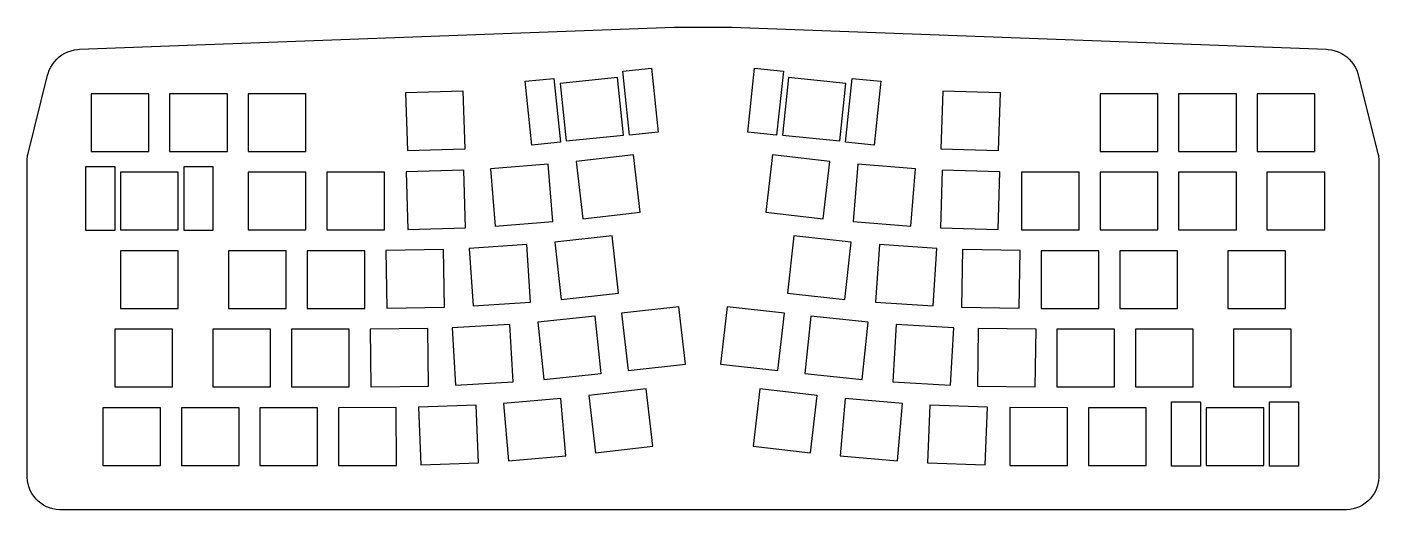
# Model space of a CAD drawing. Header units: millimetres. Extents: x -14 to 314, y -8 to 109.
import ezdxf

# ---------------------------------------------------------------- set-up
doc = ezdxf.new("R2010")
doc.units = ezdxf.units.MM
for name, color, linetype in [('PLATE_OUTLINE', 7, 'Continuous'), ('STAB_CLEARANCE', 1, 'Continuous'), ('SWITCH_CUTOUTS', 3, 'Continuous')]:
    doc.layers.add(name, color=color, linetype=linetype)

msp = doc.modelspace()

# ---------------------------------------------------------------- linework, layer by layer
at = {"layer": 'PLATE_OUTLINE'}
msp.add_lwpolyline([(-13.98, 76.16), (-13.96, 76.68), (-13.96, 76.69), (-13.83, 77.72), (-13.83, 77.74), (-13.72, 78.25), (-8.98, 97.22), (-8.86, 97.63), (-8.86, 97.64), (-8.58, 98.42), (-8.23, 99.16), (-7.81, 99.86), (-7.32, 100.51), (-6.77, 101.12), (-6.16, 101.66), (-5.5, 102.15), (-4.79, 102.56), (-4.05, 102.91), (-3.28, 103.18), (-2.48, 103.37), (-1.66, 103.48), (-1.65, 103.48), (-1.23, 103.51), (143.05, 108.91), (143.21, 108.91), (143.22, 108.91), (143.38, 108.92), (156.65, 108.92), (156.81, 108.92), (156.83, 108.92), (156.99, 108.91), (301.26, 103.51), (301.69, 103.48), (301.69, 103.48), (302.52, 103.37), (303.31, 103.18), (304.09, 102.91), (304.83, 102.56), (305.53, 102.15), (306.19, 101.66), (306.8, 101.12), (307.36, 100.51), (307.85, 99.86), (308.27, 99.16), (308.62, 98.42), (308.9, 97.64), (308.9, 97.63), (309.01, 97.22), (313.76, 78.25), (313.87, 77.74), (313.87, 77.72), (314, 76.69), (314, 76.68), (314.02, 76.16), (314.02, 0.03), (314.01, -0.38), (314, -0.39), (313.92, -1.21), (313.77, -2.01), (313.53, -2.78), (313.22, -3.53), (312.84, -4.25), (312.39, -4.92), (311.87, -5.55), (311.3, -6.12), (310.67, -6.64), (310, -7.09), (309.28, -7.47), (308.53, -7.78), (307.76, -8.01), (306.96, -8.17), (306.14, -8.25), (306.14, -8.25), (305.72, -8.26), (-5.68, -8.26), (-6.1, -8.25), (-6.11, -8.25), (-6.93, -8.17), (-7.72, -8.01), (-8.5, -7.78), (-9.25, -7.47), (-9.96, -7.09), (-10.64, -6.64), (-11.26, -6.12), (-11.84, -5.55), (-12.35, -4.92), (-12.8, -4.25), (-13.18, -3.53), (-13.49, -2.78), (-13.73, -2.01), (-13.89, -1.21), (-13.97, -0.39), (-13.97, -0.38), (-13.98, 0.03), (-13.98, 76.16)], close=True, dxfattribs=at)
at = {"layer": 'STAB_CLEARANCE'}
for points in [[(137.49, 98.94), (139.11, 83.43), (132.15, 82.7), (130.53, 98.22), (137.49, 98.94)], [(169.51, 98.22), (167.89, 82.7), (160.93, 83.43), (162.55, 98.95), (169.51, 98.22)], [(113.81, 96.47), (115.43, 80.96), (108.46, 80.23), (106.84, 95.75), (113.81, 96.47)], [(193.19, 95.75), (191.57, 80.23), (184.61, 80.96), (186.23, 96.47), (193.19, 95.75)], [(7.31, 75.11), (7.31, 59.51), (0.31, 59.51), (0.31, 75.11), (7.31, 75.11)], [(31.12, 75.11), (31.12, 59.51), (24.12, 59.51), (24.12, 75.11), (31.12, 75.11)], [(270.68, 17.96), (270.68, 2.36), (263.68, 2.36), (263.68, 17.96), (270.68, 17.96)], [(294.49, 17.96), (294.49, 2.36), (287.49, 2.36), (287.49, 17.96), (294.49, 17.96)]]:
    msp.add_lwpolyline(points, close=True, dxfattribs=at)
at = {"layer": 'SWITCH_CUTOUTS'}
for points in [[(130.73, 82.72), (129.28, 96.64), (115.35, 95.19), (116.81, 81.27), (130.73, 82.72)], [(183.23, 81.27), (184.68, 95.19), (170.76, 96.65), (169.31, 82.72), (183.23, 81.27)], [(15.57, 78.73), (15.57, 92.73), (1.57, 92.73), (1.57, 78.73), (15.57, 78.73)], [(34.62, 78.73), (34.62, 92.73), (20.62, 92.73), (20.62, 78.73), (34.62, 78.73)], [(53.67, 78.73), (53.67, 92.73), (39.67, 92.73), (39.67, 78.73), (53.67, 78.73)], [(92.28, 79.38), (91.84, 93.38), (77.85, 92.94), (78.29, 78.95), (92.28, 79.38)], [(221.75, 78.95), (222.19, 92.94), (208.19, 93.38), (207.76, 79.38), (221.75, 78.95)], [(260.37, 78.73), (260.37, 92.73), (246.37, 92.73), (246.37, 78.73), (260.37, 78.73)], [(279.42, 78.73), (279.42, 92.73), (265.42, 92.73), (265.42, 78.73), (279.42, 78.73)], [(298.47, 78.73), (298.47, 92.73), (284.47, 92.73), (284.47, 78.73), (298.47, 78.73)], [(113.55, 61.7), (112.43, 75.65), (98.48, 74.54), (99.6, 60.58), (113.55, 61.7)], [(134.76, 63.99), (133.18, 77.9), (119.27, 76.32), (120.85, 62.41), (134.76, 63.99)], [(179.19, 62.41), (180.77, 76.32), (166.86, 77.9), (165.28, 63.99), (179.19, 62.41)], [(200.44, 60.58), (201.56, 74.54), (187.61, 75.65), (186.49, 61.7), (200.44, 60.58)], [(22.72, 59.67), (22.72, 73.67), (8.72, 73.67), (8.72, 59.67), (22.72, 59.67)], [(53.67, 59.67), (53.67, 73.67), (39.67, 73.67), (39.67, 59.67), (53.67, 59.67)], [(72.73, 59.68), (72.73, 73.68), (58.73, 73.68), (58.73, 59.68), (72.73, 59.68)], [(92.41, 60.2), (91.98, 74.19), (77.98, 73.76), (78.42, 59.77), (92.41, 60.2)], [(221.62, 59.77), (222.05, 73.76), (208.06, 74.19), (207.63, 60.2), (221.62, 59.77)], [(241.3, 59.68), (241.31, 73.68), (227.31, 73.68), (227.3, 59.68), (241.3, 59.68)], [(260.37, 59.67), (260.37, 73.67), (246.37, 73.67), (246.37, 59.67), (260.37, 59.67)], [(279.42, 59.67), (279.42, 73.67), (265.42, 73.67), (265.42, 59.67), (279.42, 59.67)], [(300.85, 59.67), (300.85, 73.67), (286.85, 73.67), (286.85, 59.67), (300.85, 59.67)], [(108.19, 42.17), (107.24, 56.14), (93.27, 55.19), (94.22, 41.23), (108.19, 42.17)], [(129.54, 44.35), (128.01, 58.27), (114.1, 56.74), (115.62, 42.82), (129.54, 44.35)], [(184.41, 42.82), (185.94, 56.74), (172.03, 58.27), (170.5, 44.35), (184.41, 42.82)], [(205.82, 41.23), (206.76, 55.19), (192.8, 56.14), (191.85, 42.17), (205.82, 41.23)], [(22.72, 40.62), (22.72, 54.62), (8.72, 54.62), (8.72, 40.62), (22.72, 40.62)], [(48.91, 40.62), (48.91, 54.62), (34.91, 54.62), (34.91, 40.62), (48.91, 40.62)], [(67.96, 40.62), (67.96, 54.62), (53.96, 54.62), (53.96, 40.62), (67.96, 40.62)], [(87.33, 40.94), (87.06, 54.94), (73.06, 54.67), (73.33, 40.67), (87.33, 40.94)], [(226.71, 40.67), (226.98, 54.67), (212.98, 54.94), (212.71, 40.94), (226.71, 40.67)], [(246.08, 40.62), (246.08, 54.62), (232.08, 54.62), (232.08, 40.62), (246.08, 40.62)], [(265.13, 40.62), (265.13, 54.62), (251.13, 54.62), (251.13, 40.62), (265.13, 40.62)], [(291.32, 40.62), (291.32, 54.62), (277.32, 54.62), (277.32, 40.62), (291.32, 40.62)], [(145.76, 27.14), (144.18, 41.05), (130.27, 39.46), (131.85, 25.55), (145.76, 27.14)], [(168.19, 25.55), (169.77, 39.46), (155.86, 41.05), (154.28, 27.14), (168.19, 25.55)], [(103.93, 22.79), (103.12, 36.76), (89.15, 35.96), (89.95, 21.98), (103.93, 22.79)], [(125.32, 24.84), (123.87, 38.76), (109.94, 37.3), (111.4, 23.38), (125.32, 24.84)], [(188.64, 23.38), (190.1, 37.31), (176.17, 38.76), (174.72, 24.84), (188.64, 23.38)], [(210.09, 21.98), (210.89, 35.96), (196.92, 36.76), (196.11, 22.79), (210.09, 21.98)], [(21.29, 21.58), (21.29, 35.58), (7.29, 35.58), (7.29, 21.58), (21.29, 21.58)], [(45.1, 21.58), (45.1, 35.58), (31.1, 35.58), (31.1, 21.58), (45.1, 21.58)], [(64.15, 21.58), (64.15, 35.58), (50.15, 35.58), (50.15, 21.58), (64.15, 21.58)], [(83.39, 21.77), (83.23, 35.77), (69.23, 35.6), (69.4, 21.6), (83.39, 21.77)], [(230.64, 21.6), (230.81, 35.6), (216.81, 35.77), (216.64, 21.77), (230.64, 21.6)], [(249.89, 21.58), (249.89, 35.58), (235.89, 35.58), (235.89, 21.58), (249.89, 21.58)], [(268.94, 21.58), (268.94, 35.58), (254.94, 35.58), (254.94, 21.58), (268.94, 21.58)], [(292.75, 21.58), (292.75, 35.58), (278.75, 35.58), (278.75, 21.58), (292.75, 21.58)], [(137.86, 7.19), (136.27, 21.1), (122.36, 19.51), (123.95, 5.6), (137.86, 7.19)], [(176.09, 5.6), (177.68, 19.51), (163.77, 21.1), (162.18, 7.19), (176.09, 5.6)], [(18.43, 2.53), (18.43, 16.52), (4.43, 16.52), (4.43, 2.53), (18.43, 2.53)], [(37.48, 2.53), (37.48, 16.52), (23.48, 16.52), (23.48, 2.53), (37.48, 2.53)], [(56.53, 2.53), (56.53, 16.52), (42.53, 16.52), (42.53, 2.53), (56.53, 2.53)], [(75.62, 2.56), (75.59, 16.56), (61.59, 16.53), (61.62, 2.53), (75.62, 2.56)], [(95.52, 3.2), (94.99, 17.19), (81, 16.66), (81.53, 2.67), (95.52, 3.2)], [(116.77, 4.87), (115.55, 18.82), (101.6, 17.59), (102.83, 3.65), (116.77, 4.87)], [(197.21, 3.65), (198.43, 17.59), (184.49, 18.82), (183.26, 4.87), (197.21, 3.65)], [(218.5, 2.67), (219.04, 16.66), (205.05, 17.2), (204.52, 3.21), (218.5, 2.67)], [(238.42, 2.53), (238.45, 16.53), (224.45, 16.56), (224.42, 2.56), (238.42, 2.53)], [(257.51, 2.53), (257.51, 16.52), (243.51, 16.52), (243.51, 2.53), (257.51, 2.53)], [(286.08, 2.53), (286.08, 16.52), (272.08, 16.52), (272.08, 2.53), (286.08, 2.53)]]:
    msp.add_lwpolyline(points, close=True, dxfattribs=at)

doc.saveas('drawing.dxf')
